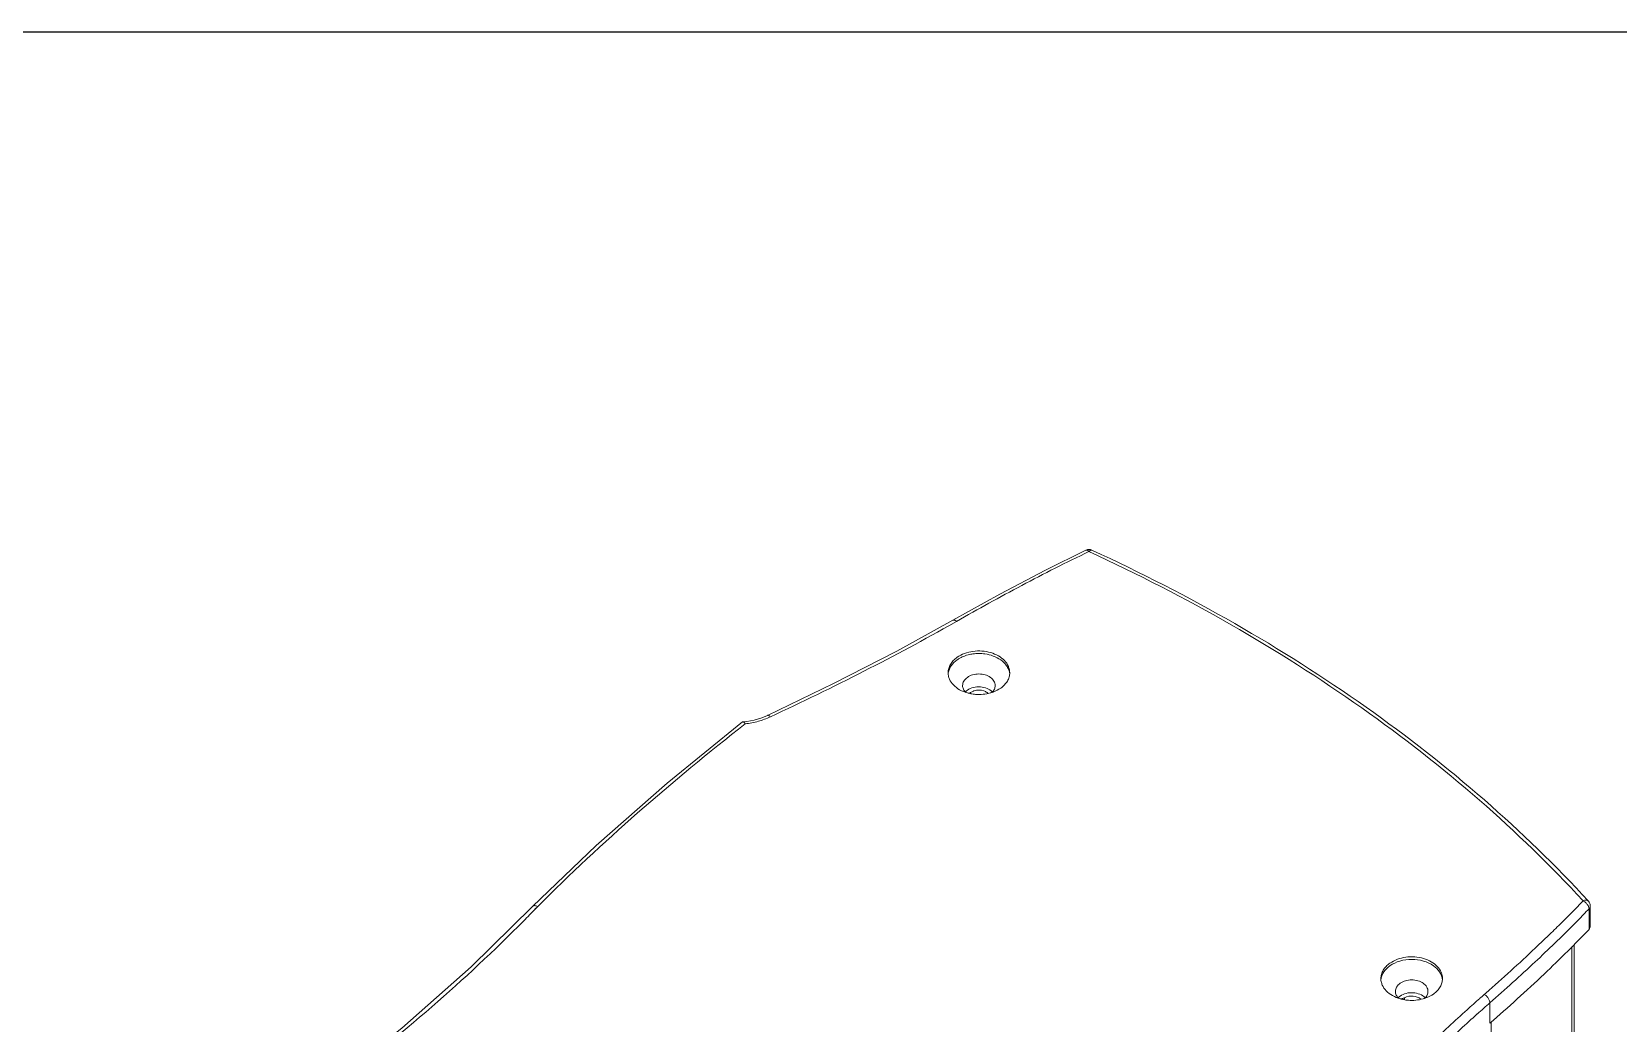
# Model space of a CAD drawing. Header units: millimetres. Extents: x 1177 to 2959, y 93 to 1353.
# Drawn here: x 2534.7 to 2775.5, y 1202.8 to 1353.4 of the extents above; entities that cross this region are included whole.
import ezdxf

# ---------------------------------------------------------------- set-up
doc = ezdxf.new("R2010")
doc.units = ezdxf.units.MM
doc.header["$LTSCALE"] = 0.1
doc.layers.get('0').update_dxf_attribs({"lineweight": 13})
doc.layers.add('图框', color=7, linetype='Continuous')

# ---------------------------------------------------------------- blocks, each defined once
blk = doc.blocks.new('A4-H')
at = {"layer": '图框'}
blk.add_lwpolyline([(0, 210.021), (297, 210.021), (297, 0), (0, 0)], close=True, dxfattribs=at)

msp = doc.modelspace()

# ---------------------------------------------------------------- linework, layer by layer
for p, q in [((2694.72, 1274.67), (2694.73, 1274.67)), ((2695.66, 1274.68), (2695.66, 1274.68)), ((2674.55, 1264.03), (2674.55, 1264.03)), ((2674.75, 1263.66), (2675.09, 1263.85)), ((2674.75, 1263.66), (2675.09, 1263.85)), ((2642.59, 1248.59), (2642.65, 1248.61)), ((2642.65, 1248.61), (2642.71, 1248.6)), ((2646.38, 1249.59), (2646.38, 1249.59)), ((2610.73, 1220.56), (2610.73, 1220.56)), ((2611.11, 1220.17), (2611.52, 1220.57)), ((2611.12, 1220.16), (2611.52, 1220.57)), ((2771.11, 1217.09), (2771.11, 1220.21)), ((2771.3, 1217.53), (2771.3, 1220.64)), ((2768.52, 1214.47), (2768.52, 586.59)), ((2768.85, 1214.8), (2768.85, 586.9)), ((2743.12, 1206.71), (2743.12, 1206.4)), ((2755.45, 1207.42), (2755.2, 1207.2)), ((2756.06, 1202.83), (2756.06, 1205.94)), ((2756.26, 574.89), (2756.26, 1203))]:
    msp.add_line(p, q)
for points in [[(2694.73, 1274.67), (2688.58, 1271.64), (2681.68, 1268), (2674.55, 1264.03)], [(2674.55, 1264.03), (2666.01, 1259.33), (2656.44, 1254.42), (2646.38, 1249.59)], [(2642.59, 1248.59), (2631.18, 1239.31), (2620.41, 1229.83), (2610.73, 1220.56)], [(2646.38, 1249.59), (2645.52, 1249.23), (2644.39, 1248.88), (2643.26, 1248.66), (2642.65, 1248.61)], [(2610.73, 1220.56), (2601.4, 1211.39), (2590.88, 1202.1), (2579.59, 1193.08)]]:
    msp.add_lwpolyline(points)
for centre, radius, start, end in [((2695.2, 1273.68), 1.1, 65.298, 115.4246), ((2694.8, 1274.52), 0.172, 101.5223, 115.3123), ((2678.41, 1258.86), 6.09, 254.3342, 259.0225), ((2770.2, 1220.64), 1.1, 0, 42.6126), ((2448.01, 1377.92), 226.93, 315.3323, 315.9564), ((2744.11, 1212.4), 6.09, 254.3342, 259.0225), ((2923.67, 1015.3), 255.36, 131.2782, 131.4792), ((2917.84, 1021.48), 245.35, 131.2524, 131.8484)]:
    msp.add_arc(centre, radius, start, end)
for points, knots in [([(2675.09, 1263.85), (2678.36, 1265.72), (2685, 1269.38), (2691.75, 1272.82), (2695.2, 1274.45)], [0, 0, 0, 0, 0.496936, 1, 1, 1, 1]), ([(2694.76, 1274.68), (2694.83, 1274.7), (2694.96, 1274.66), (2695.09, 1274.56), (2695.16, 1274.49), (2695.2, 1274.45)], [0, 0, 0, 0, 0.422807, 0.697155, 1, 1, 1, 1]), ([(2695.66, 1274.68), (2695.63, 1274.69), (2695.55, 1274.7), (2695.44, 1274.66), (2695.32, 1274.57), (2695.24, 1274.5), (2695.2, 1274.45)], [0, 0, 0, 0, 0.177298, 0.393964, 0.668556, 1, 1, 1, 1]), ([(2695.2, 1274.45), (2702.55, 1271.07), (2716.75, 1263.79), (2736.62, 1251.17), (2754.54, 1237.16), (2765.25, 1226.79), (2770.2, 1221.42)], [0, 0, 0, 0, 0.262698, 0.517181, 0.762988, 1, 1, 1, 1]), ([(2771.01, 1221.39), (2766.04, 1226.79), (2755.27, 1237.21), (2737.26, 1251.29), (2717.3, 1263.97), (2703.04, 1271.28), (2695.66, 1274.68)], [0, 0, 0, 0, 0.237155, 0.483001, 0.737432, 1, 1, 1, 1]), ([(2646.84, 1249.37), (2651.61, 1251.59), (2661.02, 1256.16), (2670.24, 1261.1), (2674.75, 1263.66)], [0, 0, 0, 0, 0.503415, 1, 1, 1, 1]), ([(2674.55, 1264.03), (2674.58, 1264.05), (2674.66, 1264.07), (2674.77, 1264.05), (2674.92, 1263.99), (2675.02, 1263.91), (2675.09, 1263.85)], [0, 0, 0, 0, 0.196744, 0.366533, 0.55958, 1, 1, 1, 1]), ([(2675.19, 1258.4), (2674.98, 1258.25), (2674.6, 1257.93), (2674.16, 1257.35), (2673.88, 1256.72), (2673.82, 1256.28), (2673.82, 1256.06)], [0, 0, 0, 0, 0.273041, 0.528146, 0.768253, 1, 1, 1, 1]), ([(2673.85, 1256.05), (2673.88, 1256.24), (2673.99, 1256.61), (2674.38, 1257.32), (2674.84, 1257.77), (2675.19, 1258.01)], [0, 0, 0, 0, 0.232449, 0.474673, 1, 1, 1, 1]), ([(2683.17, 1256.06), (2683.17, 1256.23), (2683.13, 1256.56), (2682.92, 1257.21), (2682.39, 1257.97), (2681.45, 1258.68), (2680.27, 1259.17), (2678.95, 1259.4), (2677.18, 1259.34), (2675.88, 1258.89), (2675.19, 1258.4)], [0, 0, 0, 0, 0.049921, 0.100886, 0.208885, 0.328501, 0.459328, 0.597675, 0.738038, 1, 1, 1, 1]), ([(2675.19, 1258.01), (2675.26, 1258.06), (2675.57, 1258.27), (2675.9, 1258.43), (2676.15, 1258.54)], [0, 0, 0, 0, 0.242407, 1, 1, 1, 1]), ([(2676.15, 1258.54), (2676.24, 1258.57), (2676.61, 1258.71), (2676.99, 1258.81), (2677.28, 1258.87)], [0, 0, 0, 0, 0.245364, 1, 1, 1, 1]), ([(2677.28, 1258.87), (2677.38, 1258.89), (2677.78, 1258.95), (2678.19, 1258.98), (2678.49, 1258.98)], [0, 0, 0, 0, 0.248246, 1, 1, 1, 1]), ([(2678.49, 1258.98), (2678.8, 1258.98), (2679.95, 1258.9), (2681.1, 1258.5), (2681.8, 1258.01)], [0, 0, 0, 0, 0.263242, 1, 1, 1, 1]), ([(2681.8, 1258.01), (2682.14, 1257.77), (2682.61, 1257.32), (2683, 1256.61), (2683.11, 1256.24), (2683.14, 1256.05)], [0, 0, 0, 0, 0.525326, 0.76755, 1, 1, 1, 1]), ([(2673.82, 1256.06), (2673.82, 1255.9), (2673.85, 1255.56), (2674.07, 1254.9), (2674.61, 1254.13), (2675.57, 1253.42), (2676.35, 1253.11), (2676.77, 1252.99)], [0, 0, 0, 0, 0.108448, 0.219221, 0.45424, 0.714893, 1, 1, 1, 1]), ([(2676.74, 1255.36), (2676.53, 1255.21), (2676.25, 1254.93), (2676.05, 1254.47), (2676.02, 1254.23), (2676.02, 1254.12)], [0, 0, 0, 0, 0.526764, 0.767593, 1, 1, 1, 1]), ([(2680.24, 1255.36), (2680, 1255.53), (2679.43, 1255.79), (2678.49, 1255.91), (2677.56, 1255.79), (2676.98, 1255.53), (2676.74, 1255.36)], [0, 0, 0, 0, 0.240757, 0.499999, 0.759242, 1, 1, 1, 1]), ([(2680.97, 1254.12), (2680.97, 1254.23), (2680.93, 1254.47), (2680.73, 1254.93), (2680.46, 1255.21), (2680.24, 1255.36)], [0, 0, 0, 0, 0.232407, 0.473237, 1, 1, 1, 1]), ([(2681.8, 1253.73), (2682.01, 1253.87), (2682.39, 1254.2), (2682.83, 1254.77), (2683.1, 1255.4), (2683.17, 1255.85), (2683.17, 1256.06)], [0, 0, 0, 0, 0.273041, 0.528146, 0.768253, 1, 1, 1, 1]), ([(2676.02, 1254.12), (2676.02, 1253.93), (2676.11, 1253.54), (2676.35, 1253.22), (2676.5, 1253.08)], [0, 0, 0, 0, 0.478979, 1, 1, 1, 1]), ([(2676.45, 1253.16), (2676.47, 1253.19), (2676.56, 1253.28), (2676.66, 1253.36), (2676.74, 1253.41)], [0, 0, 0, 0, 0.244603, 1, 1, 1, 1]), ([(2676.74, 1253.41), (2677.01, 1253.6), (2677.66, 1253.88), (2678.71, 1253.97), (2679.73, 1253.75), (2680.31, 1253.39), (2680.53, 1253.17)], [0, 0, 0, 0, 0.245208, 0.509047, 0.767741, 1, 1, 1, 1]), ([(2677.74, 1253.3), (2677.68, 1253.28), (2677.46, 1253.19), (2677.26, 1253.07), (2677.13, 1252.96)], [0, 0, 0, 0, 0.262591, 1, 1, 1, 1]), ([(2677.25, 1252.88), (2677.5, 1252.83), (2678.48, 1252.7), (2679.5, 1252.79), (2680.22, 1252.99)], [0, 0, 0, 0, 0.250853, 1, 1, 1, 1]), ([(2679.86, 1252.96), (2679.82, 1252.99), (2679.63, 1253.14), (2679.42, 1253.24), (2679.25, 1253.3)], [0, 0, 0, 0, 0.237827, 1, 1, 1, 1]), ([(2680.22, 1252.99), (2680.36, 1253.03), (2680.92, 1253.21), (2681.45, 1253.48), (2681.8, 1253.73)], [0, 0, 0, 0, 0.260323, 1, 1, 1, 1]), ([(2680.48, 1253.08), (2680.63, 1253.22), (2680.87, 1253.54), (2680.97, 1253.93), (2680.97, 1254.12)], [0, 0, 0, 0, 0.52105, 1, 1, 1, 1]), ([(2611.52, 1220.57), (2616.41, 1225.47), (2626.67, 1235.02), (2637.46, 1243.95), (2643.03, 1248.31)], [0, 0, 0, 0, 0.49482, 1, 1, 1, 1]), ([(2642.71, 1248.6), (2642.77, 1248.58), (2642.88, 1248.49), (2642.98, 1248.38), (2643.03, 1248.31)], [0, 0, 0, 0, 0.410038, 1, 1, 1, 1]), ([(2643.03, 1248.31), (2643.7, 1248.36), (2645.01, 1248.62), (2646.25, 1249.1), (2646.84, 1249.37)], [0, 0, 0, 0, 0.509885, 1, 1, 1, 1]), ([(2646.38, 1249.59), (2646.41, 1249.61), (2646.49, 1249.62), (2646.61, 1249.57), (2646.73, 1249.49), (2646.8, 1249.42), (2646.84, 1249.37)], [0, 0, 0, 0, 0.187036, 0.41433, 0.689504, 1, 1, 1, 1]), ([(2770.2, 1221.42), (2770, 1221.21), (2769.21, 1220.38), (2768.41, 1219.56), (2767.8, 1218.95)], [0, 0, 0, 0, 0.249324, 1, 1, 1, 1]), ([(2770.2, 1221.42), (2770.28, 1221.46), (2770.43, 1221.51), (2770.66, 1221.54), (2770.86, 1221.5), (2770.97, 1221.43), (2771.01, 1221.39)], [0, 0, 0, 0, 0.299918, 0.565131, 0.794296, 1, 1, 1, 1]), ([(2770.2, 1221.42), (2770.32, 1221.36), (2770.56, 1221.2), (2770.85, 1220.9), (2771.05, 1220.57), (2771.11, 1220.32), (2771.11, 1220.21)], [0, 0, 0, 0, 0.262906, 0.533841, 0.78623, 1, 1, 1, 1]), ([(2611.52, 1220.57), (2611.44, 1220.6), (2611.3, 1220.66), (2611.08, 1220.7), (2610.88, 1220.67), (2610.77, 1220.6), (2610.73, 1220.56)], [0, 0, 0, 0, 0.301058, 0.566553, 0.795335, 1, 1, 1, 1]), ([(2767.8, 1218.95), (2767.6, 1218.75), (2766.8, 1217.95), (2765.99, 1217.15), (2765.38, 1216.55)], [0, 0, 0, 0, 0.249421, 1, 1, 1, 1]), ([(2768.87, 1217.9), (2769.06, 1218.09), (2769.81, 1218.86), (2770.56, 1219.63), (2771.11, 1220.21)], [0, 0, 0, 0, 0.256104, 1, 1, 1, 1]), ([(2771.3, 1220.64), (2771.3, 1220.56), (2771.26, 1220.4), (2771.17, 1220.27), (2771.11, 1220.21)], [0, 0, 0, 0, 0.481854, 1, 1, 1, 1]), ([(2580.25, 1192.98), (2585.45, 1196.93), (2595.47, 1205.06), (2604.92, 1213.86), (2609.4, 1218.39)], [0, 0, 0, 0, 0.506031, 1, 1, 1, 1]), ([(2765.38, 1216.55), (2764.57, 1215.78), (2761.32, 1212.67), (2757.99, 1209.65), (2755.45, 1207.42)], [0, 0, 0, 0, 0.248374, 1, 1, 1, 1]), ([(2756.06, 1205.94), (2758.38, 1207.97), (2762.71, 1211.88), (2766.92, 1215.93), (2768.87, 1217.9)], [0, 0, 0, 0, 0.527295, 1, 1, 1, 1]), ([(2756.06, 1202.83), (2758.84, 1205.27), (2762.83, 1208.87), (2767.8, 1213.68), (2770.05, 1215.98), (2771.11, 1217.09)], [0, 0, 0, 0, 0.535182, 0.777231, 1, 1, 1, 1]), ([(2771.11, 1217.09), (2771.17, 1217.16), (2771.26, 1217.29), (2771.3, 1217.45), (2771.3, 1217.53)], [0, 0, 0, 0, 0.518325, 1, 1, 1, 1]), ([(2740.88, 1211.95), (2740.67, 1211.8), (2740.29, 1211.48), (2739.85, 1210.9), (2739.58, 1210.27), (2739.51, 1209.83), (2739.51, 1209.61)], [0, 0, 0, 0, 0.273041, 0.528146, 0.768253, 1, 1, 1, 1]), ([(2739.54, 1209.6), (2739.58, 1209.78), (2739.68, 1210.16), (2740.07, 1210.87), (2740.54, 1211.31), (2740.88, 1211.56)], [0, 0, 0, 0, 0.232449, 0.474673, 1, 1, 1, 1]), ([(2748.86, 1209.61), (2748.86, 1209.77), (2748.83, 1210.1), (2748.62, 1210.75), (2748.09, 1211.52), (2747.15, 1212.23), (2745.97, 1212.72), (2744.64, 1212.95), (2742.88, 1212.89), (2741.58, 1212.44), (2740.88, 1211.95)], [0, 0, 0, 0, 0.049921, 0.100886, 0.208885, 0.328501, 0.459328, 0.597675, 0.738038, 1, 1, 1, 1]), ([(2740.88, 1211.56), (2741.34, 1211.88), (2742.42, 1212.37), (2744.19, 1212.61), (2745.96, 1212.37), (2747.04, 1211.88), (2747.49, 1211.56)], [0, 0, 0, 0, 0.240748, 0.500001, 0.759253, 1, 1, 1, 1]), ([(2747.49, 1211.56), (2747.84, 1211.31), (2748.3, 1210.87), (2748.7, 1210.16), (2748.8, 1209.78), (2748.83, 1209.6)], [0, 0, 0, 0, 0.525326, 0.76755, 1, 1, 1, 1]), ([(2739.51, 1209.61), (2739.51, 1209.44), (2739.55, 1209.11), (2739.76, 1208.45), (2740.31, 1207.68), (2741.27, 1206.96), (2742.05, 1206.65), (2742.46, 1206.54)], [0, 0, 0, 0, 0.108448, 0.219221, 0.45424, 0.714893, 1, 1, 1, 1]), ([(2745.94, 1208.9), (2745.7, 1209.07), (2745.13, 1209.33), (2744.19, 1209.46), (2743.25, 1209.33), (2742.68, 1209.07), (2742.44, 1208.9)], [0, 0, 0, 0, 0.240757, 0.499999, 0.759242, 1, 1, 1, 1]), ([(2747.49, 1207.27), (2747.7, 1207.42), (2748.08, 1207.74), (2748.53, 1208.32), (2748.8, 1208.95), (2748.86, 1209.39), (2748.86, 1209.61)], [0, 0, 0, 0, 0.273041, 0.528146, 0.768253, 1, 1, 1, 1]), ([(2742.44, 1208.9), (2742.23, 1208.75), (2741.95, 1208.47), (2741.75, 1208.01), (2741.71, 1207.78), (2741.71, 1207.66)], [0, 0, 0, 0, 0.526764, 0.767593, 1, 1, 1, 1]), ([(2741.71, 1207.66), (2741.71, 1207.48), (2741.81, 1207.08), (2742.05, 1206.77), (2742.2, 1206.63)], [0, 0, 0, 0, 0.478979, 1, 1, 1, 1]), ([(2742.15, 1206.71), (2742.17, 1206.73), (2742.26, 1206.82), (2742.36, 1206.9), (2742.44, 1206.96)], [0, 0, 0, 0, 0.244603, 1, 1, 1, 1]), ([(2742.44, 1206.96), (2742.71, 1207.15), (2743.36, 1207.43), (2744.41, 1207.52), (2745.42, 1207.3), (2746.01, 1206.94), (2746.23, 1206.71)], [0, 0, 0, 0, 0.245208, 0.509047, 0.767741, 1, 1, 1, 1]), ([(2743.12, 1206.71), (2743.07, 1206.68), (2742.87, 1206.59), (2742.64, 1206.55), (2742.47, 1206.55)], [0, 0, 0, 0, 0.239297, 1, 1, 1, 1]), ([(2742.95, 1206.42), (2743.19, 1206.37), (2744.18, 1206.24), (2745.2, 1206.33), (2745.91, 1206.54)], [0, 0, 0, 0, 0.250853, 1, 1, 1, 1]), ([(2745.58, 1206.48), (2745.27, 1206.76), (2744.4, 1207.07), (2743.51, 1206.92), (2743.12, 1206.71)], [0, 0, 0, 0, 0.487565, 1, 1, 1, 1]), ([(2745.91, 1206.54), (2746.06, 1206.58), (2746.61, 1206.76), (2747.14, 1207.02), (2747.49, 1207.27)], [0, 0, 0, 0, 0.260323, 1, 1, 1, 1]), ([(2746.66, 1207.66), (2746.66, 1207.78), (2746.63, 1208.01), (2746.43, 1208.47), (2746.15, 1208.75), (2745.94, 1208.9)], [0, 0, 0, 0, 0.232407, 0.473237, 1, 1, 1, 1]), ([(2746.18, 1206.62), (2746.33, 1206.77), (2746.57, 1207.08), (2746.66, 1207.48), (2746.66, 1207.66)], [0, 0, 0, 0, 0.52105, 1, 1, 1, 1]), ([(2754.53, 1206.61), (2753.89, 1206.04), (2751.33, 1203.76), (2748.83, 1201.43), (2746.97, 1199.66)], [0, 0, 0, 0, 0.251269, 1, 1, 1, 1]), ([(2756.06, 1205.94), (2756.06, 1206.05), (2756, 1206.29), (2755.82, 1206.65), (2755.54, 1206.97), (2755.32, 1207.14), (2755.2, 1207.2)], [0, 0, 0, 0, 0.205997, 0.47023, 0.75196, 1, 1, 1, 1]), ([(2747.36, 1197.94), (2747.92, 1198.48), (2750.16, 1200.61), (2752.43, 1202.71), (2754.15, 1204.24)], [0, 0, 0, 0, 0.253572, 1, 1, 1, 1])]:
    msp.add_open_spline(points, degree=3, knots=knots)
msp.add_open_spline([(2679.25, 1253.3), (2678.77, 1253.46), (2678.21, 1253.46), (2677.74, 1253.3)], degree=3)

# ---------------------------------------------------------------- block references
at = {"layer": '图框', "xscale": 5.99928579928, "yscale": 5.99928579928, "zscale": 5.99928579928}
msp.add_blockref('A4-H', (1177.46, 93.43), dxfattribs=at)

doc.saveas('drawing.dxf')
